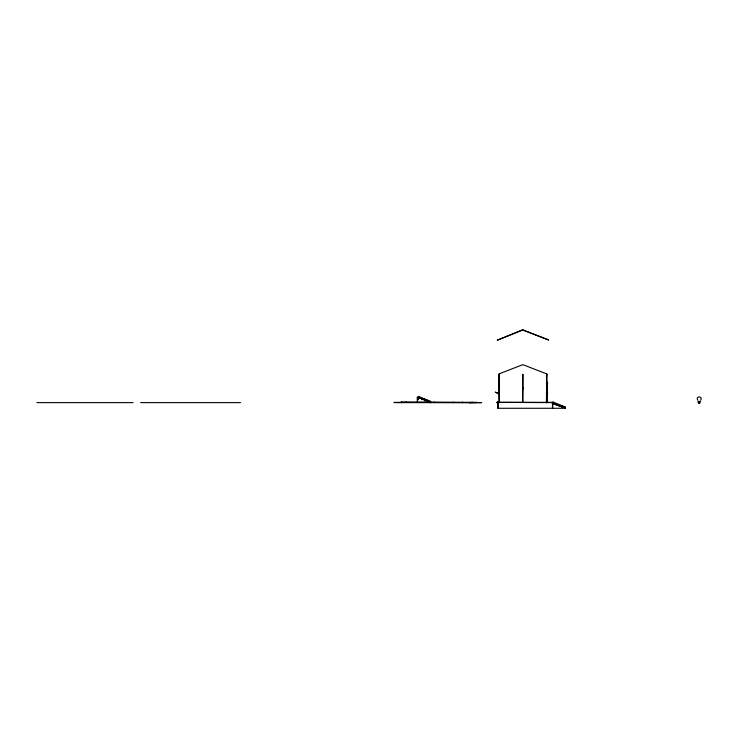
<?xml version="1.0" encoding="UTF-8"?>
<svg xmlns="http://www.w3.org/2000/svg" width="738" height="738" viewBox="0 0 738 738"><rect width="100%" height="100%" fill="white"/><g stroke="black" fill="none" stroke-linecap="round" stroke-linejoin="round"><path stroke-width="1.11" d="M497.799 402.625L498.085 403.566M499.026 402.625L498.916 373.926L522.864 364.655L546.803 373.926L546.415 376.906M699.698 401.546L700.187 401.795L698.203 401.647M698.24 402.044L698.24 402.791L700.15 402.782M546.701 402.625L546.803 373.926M522.864 329.978L548.555 339.96L522.864 329.978L497.274 340.218L522.753 329.72M700.685 400.291C703.323 395.808 695.104 395.808 697.742 400.291M498.74 401.509L496.711 402.625L498.842 401.776M546.701 374.194L546.415 402.625M499.303 376.906L499.026 374.194L499.303 402.625M546.415 382.939L547.734 383.216L546.415 383.216M546.71 383.502L547.55 383.778L546.71 383.778M546.71 392.644L547.55 392.92L546.71 392.92M546.415 393.206L547.734 393.206L546.415 393.483M418.714 398.105L421.822 398.105L421.822 399.24M421.822 398.391L418.714 398.391L418.714 396.693L419 398.105M421.546 399.24L424.654 399.24L424.654 400.365M424.654 399.516L421.546 399.516L421.546 398.391M424.368 400.365L427.477 400.365L427.477 401.776M427.477 400.651L424.368 400.651L424.368 399.516M427.201 401.5L430.586 401.5M698.203 401.435L700.224 401.435M430.586 401.776L427.201 401.776L427.201 400.651M394.138 402.348L481.702 402.625L394.138 402.625M36.9 402.625L133.089 402.625M140.607 402.625L240.514 402.625M553.389 402.625L497.135 402.348L553.675 402.348L553.675 403.76M698.748 403.225L699.679 403.225M553.389 403.76L556.498 403.76L556.498 404.885M556.498 404.037L553.389 404.037L553.297 402.348M556.221 404.885L559.33 404.885L559.33 406.02M559.33 405.171L556.221 405.171L556.221 404.037M559.044 406.02L562.153 406.02L562.153 407.431M562.153 406.306L559.044 406.306L559.044 405.171M561.867 407.145L565.262 407.145M565.262 407.431L561.867 407.431L561.867 406.306M406.057 402.348L406.121 402.062M429.996 402.625L430.023 401.776M499.515 393.834L495.253 392.127L499.414 394.092M698.96 401.647L698.96 402.791M564.976 407.431L564.976 408.28M564.699 407.431L564.699 408.28M553.011 402.625L553.011 402.062L565.262 406.961L565.262 408.28L497.799 408.28L497.799 402.348M552.734 402.348L552.734 408.28M552.448 402.348L552.448 408.28M547.264 402.45L547.264 381.989L546.987 402.431M522.864 402.348L522.864 374.194L522.578 402.348M498.085 402.348L498.085 408.28M477.071 402.348L401.131 402.062L401.131 402.625M475.595 402.625L469.663 402.625M472.08 402.062L471.997 402.625M469.885 402.348L469.94 402.911M462.652 402.062L462.578 402.625M453.233 402.062L453.27 402.625M434.387 402.062L434.387 402.625M430.586 402.625L430.586 401.306L418.345 396.407L418.059 399.802L417.302 396.97L417.302 402.625M430.309 401.776L430.309 402.625M401.417 402.062L401.472 402.625M522.578 387.266L522.864 389.157L522.578 387.275"/></g></svg>
